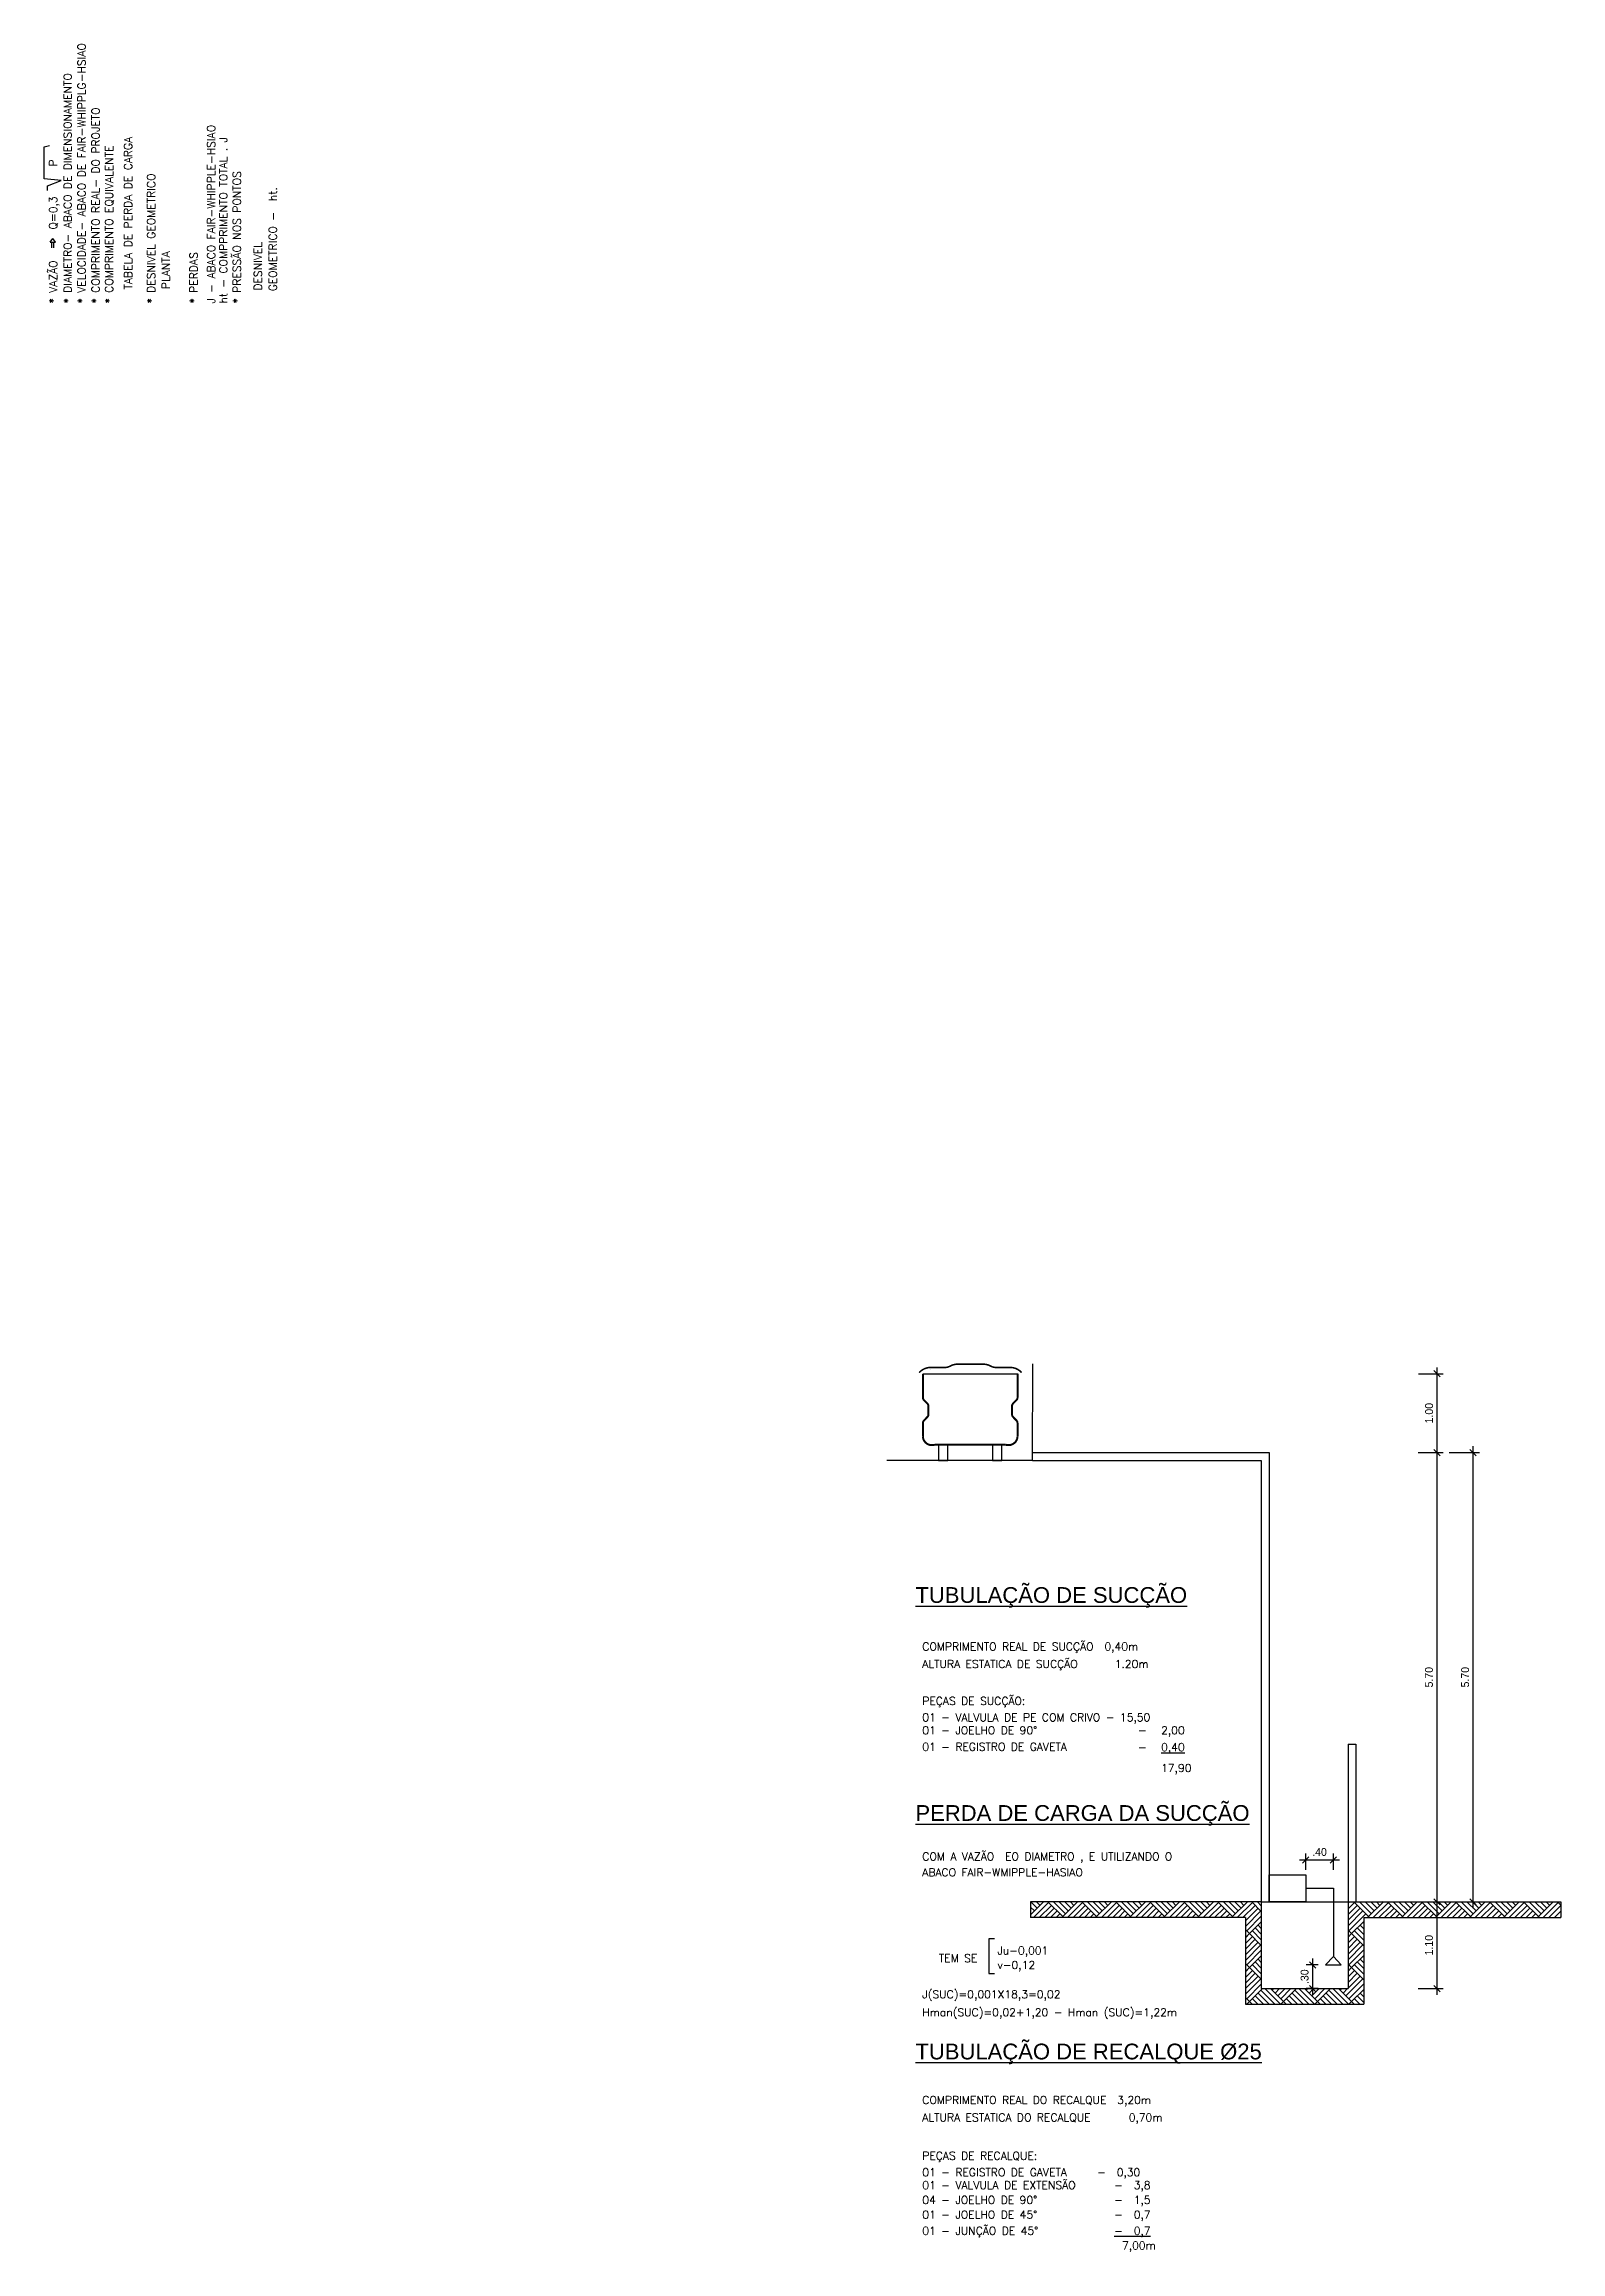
# Model space of a CAD drawing. Extents: x 128 to 467, y 149 to 441.
# Drawn here: x 163.38 to 182.62, y 148.77 to 176.78 of the extents above; entities that cross this region are included whole.
import ezdxf

# ---------------------------------------------------------------- set-up
doc = ezdxf.new("R2010")
doc.units = 0
doc.layers.get('0').update_dxf_attribs({"linetype": 'CONTINUOUS'})
doc.layers.get('DEFPOINTS').update_dxf_attribs({"linetype": 'CONTINUOUS'})
for name, color, linetype in [('BAN', 11, 'CONTINUOUS'), ('CON', 6, 'CONTINUOUS'), ('CT', 8, 'CONTINUOUS'), ('L1', 2, 'CONTINUOUS'), ('T1', 3, 'CONTINUOUS'), ('TUBUL', 5, 'CONTINUOUS')]:
    doc.layers.add(name, color=color, linetype=linetype)
doc.styles.add('ARIAL', font='arial.ttf')
doc.styles.add('STYLE1', font='simplex.shx')
doc.dimstyles.new('CT-50', dxfattribs={"dimscale": 0, "dimtxt": 0.1, "dimasz": 0.08, "dimexe": 0.08, "dimexo": 0.625, "dimgap": 0.05, "dimtad": 1, "dimzin": 4, "dimdsep": 46, "dimtxsty": 'Standard', "dimblk1": 'OBLIQUE', "dimblk2": 'OBLIQUE', "dimsah": 1, "dimcen": 0.08, "dimdle": 0.08, "dimclrd": 8, "dimclre": 8, "dimclrt": 3, "dimadec": 0, "dimazin": 0, "dimtfac": 1, "dimtmove": 0, "dimatfit": 3, "dimldrblk": 'OBLIQUE', "dimfxl": 1, "dimtolj": 1, "dimtzin": 7, "dimarcsym": 0})

# ---------------------------------------------------------------- blocks, each defined once
blk = doc.blocks.new('_OBLIQUE')
at = {"color": 0, "linetype": 'ByBlock'}
blk.add_line((-0.5, -0.5), (0.5, 0.5), dxfattribs=at)
blk = doc.blocks.new('*D6')
at = {"color": 8, "linetype": 'ByBlock'}
for p, q in [((180.814, 199.231), (181.129, 199.231)), ((181.049, 198.151), (181.049, 199.311)), ((180.811, 198.231), (181.129, 198.231))]:
    blk.add_line(p, q, dxfattribs=at)
at = {"layer": 'DEFPOINTS', "color": 0, "linetype": 'ByBlock'}
for p in [(180.189, 199.231), (181.049, 199.231), (180.186, 198.231)]:
    blk.add_point(p, dxfattribs=at)
at = {"color": 8, "linetype": 'ByBlock', "xscale": 0.08, "yscale": 0.08, "zscale": 0.08}
for p, rotation in [((181.049, 199.231), 90), ((181.049, 198.231), 270)]:
    blk.add_blockref('_OBLIQUE', p, dxfattribs=dict(at, rotation=rotation))
at = {"color": 3, "linetype": 'ByBlock', "insert": (180.949, 198.731), "char_height": 0.1, "attachment_point": 5, "rotation": 90}
blk.add_mtext('\\A1;1.00', dxfattribs=at)
blk = doc.blocks.new('*D7')
at = {"color": 8, "linetype": 'ByBlock'}
for p, q in [((180.811, 198.231), (181.127, 198.231)), ((181.047, 198.311), (181.047, 192.451)), ((180.811, 192.531), (181.127, 192.531))]:
    blk.add_line(p, q, dxfattribs=at)
at = {"layer": 'DEFPOINTS', "color": 0, "linetype": 'ByBlock'}
for p in [(180.186, 198.231), (180.186, 192.531), (181.047, 192.531)]:
    blk.add_point(p, dxfattribs=at)
at = {"color": 8, "linetype": 'ByBlock', "xscale": 0.08, "yscale": 0.08, "zscale": 0.08}
for p, rotation in [((181.047, 198.231), 90), ((181.047, 192.531), 270)]:
    blk.add_blockref('_OBLIQUE', p, dxfattribs=dict(at, rotation=rotation))
at = {"color": 3, "linetype": 'ByBlock', "insert": (180.947, 195.381), "char_height": 0.1, "attachment_point": 5, "rotation": 90}
blk.add_mtext('\\A1;5.70', dxfattribs=at)
blk = doc.blocks.new('*D8')
at = {"color": 8, "linetype": 'ByBlock'}
for p, q in [((180.811, 192.531), (181.127, 192.531)), ((181.047, 192.611), (181.047, 191.351)), ((180.811, 191.431), (181.127, 191.431))]:
    blk.add_line(p, q, dxfattribs=at)
at = {"layer": 'DEFPOINTS', "color": 0, "linetype": 'ByBlock'}
for p in [(180.186, 192.531), (180.186, 191.431), (181.047, 191.431)]:
    blk.add_point(p, dxfattribs=at)
at = {"color": 8, "linetype": 'ByBlock', "xscale": 0.08, "yscale": 0.08, "zscale": 0.08}
for p, rotation in [((181.047, 192.531), 90), ((181.047, 191.431), 270)]:
    blk.add_blockref('_OBLIQUE', p, dxfattribs=dict(at, rotation=rotation))
at = {"color": 3, "linetype": 'ByBlock', "insert": (180.947, 191.981), "char_height": 0.1, "attachment_point": 5, "rotation": 90}
blk.add_mtext('\\A1;1.10', dxfattribs=at)
blk = doc.blocks.new('*D9')
at = {"color": 8, "linetype": 'ByBlock'}
for p, q in [((182.149, 198.231), (182.53, 198.231)), ((182.45, 192.451), (182.45, 198.311)), ((182.149, 192.531), (182.53, 192.531))]:
    blk.add_line(p, q, dxfattribs=at)
at = {"layer": 'DEFPOINTS', "color": 0, "linetype": 'ByBlock'}
for p in [(181.524, 198.231), (182.45, 198.231), (181.524, 192.531)]:
    blk.add_point(p, dxfattribs=at)
at = {"color": 8, "linetype": 'ByBlock', "xscale": 0.08, "yscale": 0.08, "zscale": 0.08}
for p, rotation in [((182.45, 198.231), 90), ((182.45, 192.531), 270)]:
    blk.add_blockref('_OBLIQUE', p, dxfattribs=dict(at, rotation=rotation))
at = {"color": 3, "linetype": 'ByBlock', "insert": (182.35, 195.381), "char_height": 0.1, "attachment_point": 5, "rotation": 90}
blk.add_mtext('\\A1;5.70', dxfattribs=at)
blk = doc.blocks.new('*D10')
at = {"color": 8, "linetype": 'ByBlock'}
for p, q in [((179.008, 191.73), (178.855, 191.73)), ((178.935, 191.81), (178.935, 191.351)), ((179.008, 191.431), (178.855, 191.431))]:
    blk.add_line(p, q, dxfattribs=at)
at = {"layer": 'DEFPOINTS', "color": 0, "linetype": 'ByBlock'}
for p in [(179.633, 191.73), (178.935, 191.431), (179.633, 191.431)]:
    blk.add_point(p, dxfattribs=at)
at = {"color": 8, "linetype": 'ByBlock', "xscale": 0.08, "yscale": 0.08, "zscale": 0.08}
for p, rotation in [((178.935, 191.73), 90), ((178.935, 191.431), 270)]:
    blk.add_blockref('_OBLIQUE', p, dxfattribs=dict(at, rotation=rotation))
at = {"color": 3, "linetype": 'ByBlock', "insert": (178.835, 191.581), "char_height": 0.1, "attachment_point": 5, "rotation": 90}
blk.add_mtext('\\A1;.30', dxfattribs=at)
blk = doc.blocks.new('*D11')
at = {"color": 8, "linetype": 'ByBlock'}
for p, q in [((179.304, 193.063), (179.814, 193.063)), ((179.384, 192.935), (179.384, 193.143)), ((179.734, 192.935), (179.734, 193.143))]:
    blk.add_line(p, q, dxfattribs=at)
at = {"layer": 'DEFPOINTS', "color": 0, "linetype": 'ByBlock'}
for p in [(179.734, 193.063), (179.384, 192.31), (179.734, 192.31)]:
    blk.add_point(p, dxfattribs=at)
at = {"color": 8, "linetype": 'ByBlock', "xscale": 0.08, "yscale": 0.08, "zscale": 0.08, "rotation": 180}
blk.add_blockref('_OBLIQUE', (179.384, 193.063), dxfattribs=at)
at = {"color": 8, "linetype": 'ByBlock', "xscale": 0.08, "yscale": 0.08, "zscale": 0.08}
blk.add_blockref('_OBLIQUE', (179.734, 193.063), dxfattribs=at)
at = {"color": 3, "linetype": 'ByBlock', "insert": (179.559, 193.163), "char_height": 0.1, "attachment_point": 5}
blk.add_mtext('\\A1;.40', dxfattribs=at)

msp = doc.modelspace()

# ---------------------------------------------------------------- hatches: boundary and pattern name
at = {"layer": 'L1'}
h = msp.add_hatch(dxfattribs=at)
h.set_pattern_fill('AR-PARQ1', color=256, scale=0.001, angle=45, style=0)
h.paths.add_polyline_path([(178.62, 153.012), (178.62, 151.912), (180.12, 151.912), (180.12, 153.012), (182.62, 153.012), (182.62, 153.212), (179.92, 153.212), (179.92, 152.112), (178.82, 152.112), (178.82, 153.212), (175.894, 153.212), (175.894, 153.012)])

# ---------------------------------------------------------------- linework, layer by layer
at = {"layer": 'BAN'}
msp.add_line((175.92, 158.812), (174.071, 158.812), dxfattribs=at)
at = {"layer": 'CON'}
for p, q in [((174.626, 159.971), (174.626, 159.971)), ((174.531, 159.912), (175.731, 159.912))]:
    msp.add_line(p, q, dxfattribs=at)
at = {"layer": 'L1'}
for p, q in [((175.92, 158.812), (175.922, 160.038)), ((175.92, 158.912), (178.92, 158.912)), ((178.92, 158.912), (178.92, 153.212)), ((175.92, 158.812), (178.82, 158.812)), ((178.82, 158.812), (178.82, 153.212)), ((179.92, 155.212), (179.92, 153.212)), ((179.92, 155.212), (180.02, 155.212)), ((180.02, 155.212), (180.02, 153.212)), ((179.384, 153.387), (179.734, 153.387)), ((179.734, 153.387), (179.734, 152.517)), ((178.82, 153.212), (175.894, 153.212)), ((175.894, 153.212), (175.894, 153.012)), ((178.62, 153.012), (175.894, 153.012)), ((178.62, 153.012), (178.62, 151.912)), ((178.82, 153.212), (178.92, 153.212)), ((178.82, 153.212), (178.82, 152.112)), ((178.92, 153.212), (179.92, 153.212)), ((179.92, 153.212), (182.62, 153.212)), ((179.92, 153.212), (179.92, 152.112)), ((180.12, 153.012), (180.12, 151.912)), ((180.12, 153.012), (182.62, 153.012)), ((182.62, 153.212), (182.62, 153.012)), ((175.437, 152.743), (175.365, 152.743)), ((175.365, 152.743), (175.365, 152.301)), ((179.734, 152.517), (179.633, 152.411)), ((179.633, 152.411), (179.835, 152.411)), ((179.734, 152.517), (179.835, 152.411)), ((175.365, 152.301), (175.437, 152.301)), ((178.82, 152.112), (179.92, 152.112)), ((178.62, 151.912), (180.12, 151.912))]:
    msp.add_line(p, q, dxfattribs=at)
msp.add_lwpolyline([(178.92, 153.556), (179.384, 153.556), (179.384, 153.212), (178.92, 153.212)], close=True, dxfattribs=at)
at = {"layer": 'T1'}
for p, q in [((163.381, 175.478), (163.448, 175.496)), ((163.381, 175.072), (163.381, 175.478)), ((163.596, 175.05), (163.381, 175.072)), ((163.422, 174.983), (163.596, 175.05)), ((163.422, 174.924), (163.422, 174.983)), ((163.458, 174.271), (163.493, 174.314)), ((163.458, 174.271), (163.525, 174.271)), ((163.479, 174.196), (163.479, 174.271)), ((163.525, 174.271), (163.493, 174.314)), ((163.505, 174.198), (163.505, 174.271))]:
    msp.add_line(p, q, dxfattribs=at)
at = {"layer": 'TUBUL'}
for points, const_width in [([(175.468, 159.992, -0.113939), (175.397, 160.004, 0.137215), (175.293, 160.034), (175.131, 160.034), (174.969, 160.034, 0.137215), (174.865, 160.004, -0.085409), (174.811, 159.992), (174.626, 159.992, 0.21545), (174.481, 159.927)], 0.02), ([(174.793, 159.992, 0.113939), (174.865, 160.004, -0.137215), (174.969, 160.034), (175.131, 160.034), (175.293, 160.034, -0.137215), (175.397, 160.004, 0.085409), (175.45, 159.992), (175.636, 159.992, -0.21545), (175.78, 159.927)], 0.02), ([(174.531, 159.912), (174.528, 159.612, 0.198912), (174.543, 159.576), (174.583, 159.536, -0.198912), (174.598, 159.5), (174.598, 159.397, -0.198912), (174.583, 159.362), (174.543, 159.321, 0.198912), (174.528, 159.286), (174.528, 159.112, 0.487404), (174.678, 159.012), (175.578, 159.012, 0.487404), (175.728, 159.112), (175.728, 159.286, 0.198912), (175.713, 159.321), (175.673, 159.362, -0.198912), (175.658, 159.397), (175.658, 159.5, -0.198912), (175.673, 159.536), (175.713, 159.576, 0.198912), (175.728, 159.612), (175.731, 159.912)], 0.025)]:
    msp.add_lwpolyline(points, format="xyb", dxfattribs=dict(at, const_width=const_width))
for points in [[(174.724, 158.812), (174.844, 158.812), (174.844, 159.005), (174.724, 159.005)], [(175.41, 158.812), (175.53, 158.812), (175.53, 159.005), (175.41, 159.005)]]:
    msp.add_lwpolyline(points, close=True, dxfattribs=at)

# ---------------------------------------------------------------- texts
at = {"layer": 'T1', "style": 'STYLE1'}
for s, p in [('* VELOCIDADE- ABACO DE FAIR-WHIPPLG-HSIAO', (163.906, 173.49)), ('* DIAMETRO- ABACO DE DIMENSIONAMENTO', (163.729, 173.49)), ('* COMPRIMENTO REAL- DO PROJETO', (164.084, 173.49)), ('J - ABACO FAIR-WHIPPLE-HSIAO', (165.549, 173.49)), ('* COMPRIMENTO EQUIVALENTE', (164.255, 173.49)), ('TABELA DE PERDA DE CARGA', (164.496, 173.668)), ('ht - COMPPRIMENTO TOTAL . J', (165.704, 173.49)), ('P', (163.545, 175.23)), ('* DESNIVEL GEOMETRICO', (164.788, 173.49)), ('* PRESSÃO NOS PONTOS', (165.876, 173.49)), ('Q=0,3', (163.545, 174.43)), ('GEOMETRICO -  ht.', (166.332, 173.646)), ('DESNIVEL', (166.143, 173.655)), ('* VAZÃO', (163.545, 173.49)), ('PLANTA', (164.974, 173.674)), ('* PERDAS', (165.327, 173.49))]:
    msp.add_text(s, height=0.1, rotation=90, dxfattribs=at).set_placement(p)
at = {"layer": 'T1'}
for s, height, style, p in [('%%UTUBULAÇÃO DE SUCÇÃO', 0.2, 'ARIAL', (174.433, 157.005)), ('ALTURA ESTATICA DE SUCÇÃO    1.20m', 0.1, 'STYLE1', (174.52, 156.18)), ('COMPRIMENTO REAL DE SUCÇÃO  0,40m', 0.1, 'STYLE1', (174.52, 156.401)), ('PEÇAS DE SUCÇÃO:', 0.1, 'STYLE1', (174.52, 155.711)), ('01 - VALVULA DE PE COM CRIVO - 15,50', 0.1, 'STYLE1', (174.52, 155.502)), ('01 - JOELHO DE 90°  ', 0.1, 'STYLE1', (174.52, 155.338)), ('01 - REGISTRO DE GAVETA         ', 0.1, 'STYLE1', (174.52, 155.129)), ('-', 0.1, 'STYLE1', (177.255, 155.338)), ('%%U0,40', 0.1, 'STYLE1', (177.549, 155.124)), ('2,00', 0.1, 'STYLE1', (177.549, 155.338)), ('-', 0.1, 'STYLE1', (177.255, 155.124)), ('17,90', 0.1, 'STYLE1', (177.549, 154.86)), ('%%UPERDA DE CARGA DA SUCÇÃO', 0.2, 'ARIAL', (174.433, 154.239)), ('COM A VAZÃO  EO DIAMETRO , E UTILIZANDO O ', 0.1, 'STYLE1', (174.52, 153.737)), ('ABACO FAIR-WMIPPLE-HASIAO', 0.1, 'STYLE1', (174.52, 153.536)), ('TEM SE', 0.1, 'STYLE1', (174.73, 152.447)), ('Ju-0,001', 0.1, 'STYLE1', (175.472, 152.544)), ('v-0,12', 0.1, 'STYLE1', (175.472, 152.36)), ('J(SUC)=0,001X18,3=0,02', 0.1, 'STYLE1', (174.52, 151.989)), ('Hman(SUC)=0,02+1,20 - Hman (SUC)=1,22m', 0.1, 'STYLE1', (174.52, 151.76)), ('%%UTUBULAÇÃO DE RECALQUE %%C25', 0.2, 'ARIAL', (174.433, 151.213)), ('COMPRIMENTO REAL DO RECALQUE  3,20m', 0.1, 'STYLE1', (174.52, 150.647)), ('ALTURA ESTATICA DO RECALQUE    0,70m', 0.1, 'STYLE1', (174.52, 150.426)), ('PEÇAS DE RECALQUE:', 0.1, 'STYLE1', (174.52, 149.94)), ('01 - REGISTRO DE GAVETA   -  0,30', 0.1, 'STYLE1', (174.52, 149.731)), ('01 - VALVULA DE EXTENSÃO', 0.1, 'STYLE1', (174.52, 149.567)), ('-  3,8', 0.1, 'STYLE1', (176.954, 149.567)), ('04 - JOELHO DE 90°', 0.1, 'STYLE1', (174.52, 149.38)), ('-  1,5', 0.1, 'STYLE1', (176.954, 149.38)), ('01 - JOELHO DE 45°', 0.1, 'STYLE1', (174.52, 149.193)), ('01 - JUNÇÃO DE 45°', 0.1, 'STYLE1', (174.52, 148.988)), ('%%U-  0,7', 0.1, 'STYLE1', (176.954, 148.988)), ('-  0,7', 0.1, 'STYLE1', (176.954, 149.193)), ('7,00m', 0.1, 'STYLE1', (177.053, 148.802))]:
    msp.add_text(s, height=height, dxfattribs=dict(at, style=style)).set_placement(p)

# ---------------------------------------------------------------- dimensions: what is measured, and where the dimension line sits
at = {"layer": 'CT'}
for base, p1, p2, picture, middle, set_off in [((181.049, 159.912), (180.186, 158.912), (180.189, 159.912), '*D6', (180.949, 159.412), (0, -39.319)), ((181.047, 153.212), (180.186, 158.912), (180.186, 153.212), '*D7', (180.947, 156.062), (0, -39.319)), ((181.506, 158.912), (180.58, 153.212), (180.58, 158.912), '*D9', (181.406, 156.062), (-0.944, -39.319)), ((181.047, 152.112), (180.186, 153.212), (180.186, 152.112), '*D8', (180.947, 152.662), (0, -39.319)), ((179.47, 152.112), (180.168, 152.411), (180.168, 152.112), '*D10', (179.37, 152.261), (0.535, -39.319))]:
    dim = msp.add_linear_dim(base=base, p1=p1, p2=p2, angle=90, dimstyle='CT-50', override={"dimscale": 1}, dxfattribs=at)
    dim.commit()
    dim.dimension.update_dxf_attribs({"geometry": picture, "text_midpoint": middle, "insert": set_off})
dim = msp.add_linear_dim(base=(179.734, 153.744), p1=(179.384, 152.991), p2=(179.734, 152.991), text='.40', dimstyle='CT-50', override={"dimscale": 1}, dxfattribs=at)
dim.commit()
dim.dimension.update_dxf_attribs({"geometry": '*D11', "text_midpoint": (179.559, 153.844), "insert": (0, -39.319)})

doc.saveas('drawing.dxf')
